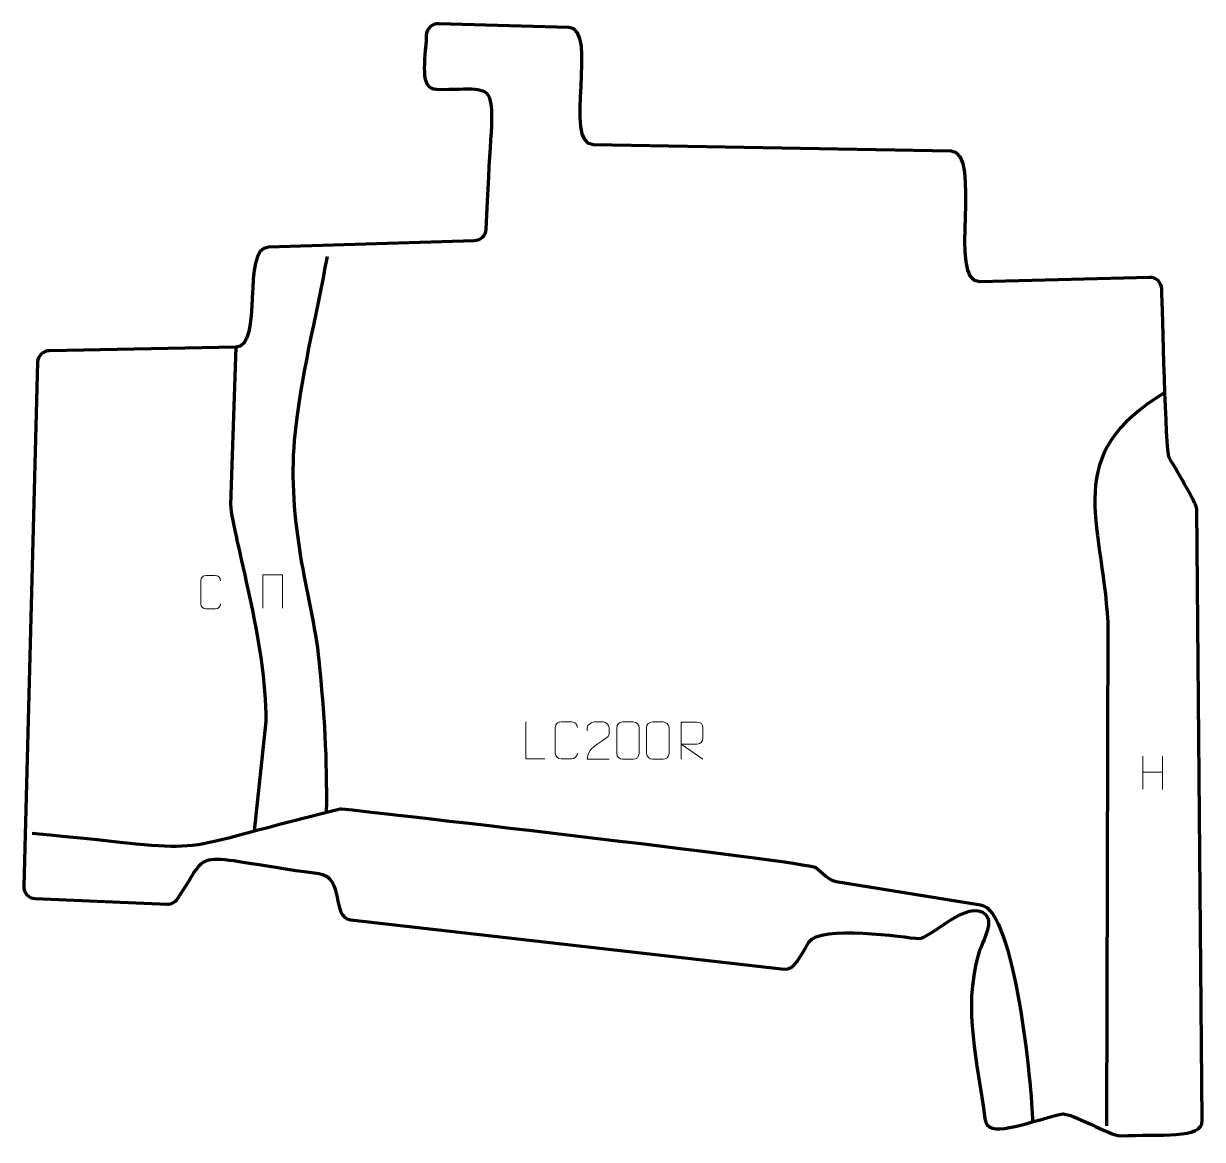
# Model space of a CAD drawing. Header units: millimetres. Extents: x -395 to 395, y -375 to 373.
import ezdxf

# ---------------------------------------------------------------- set-up
doc = ezdxf.new("R2010")
doc.units = ezdxf.units.MM
doc.header["$MEASUREMENT"] = 0
doc.layers.add('layer 1', color=7, linetype='Continuous')
doc.layers.add('layer 2', color=7, linetype='Continuous')

msp = doc.modelspace()

# ---------------------------------------------------------------- linework, layer by layer
at = {"layer": 'layer 1', "color": 230, "lineweight": 200}
msp.add_open_spline([(-117.0326, 373.0123), (-117.0326, 373.0123), (-29.727, 370.4973), (-29.727, 370.4973), (-29.727, 370.4973), (-8.7159, 369.8921), (-34.2182, 292.2048), (-13.0847, 291.8193), (-13.0847, 291.8193), (-13.0847, 291.8193), (226.9381, 287.4409), (226.9381, 287.4409), (226.9381, 287.4409), (248.3764, 287.0499), (224.1909, 199.3055), (246.1279, 199.8791), (246.1279, 199.8791), (246.1279, 199.8791), (359.8847, 202.8532), (359.8847, 202.8532), (359.8847, 202.8532), (364.2635, 202.9677), (367.9337, 199.5168), (368.0889, 195.1394), (368.0889, 195.1394), (368.5421, 182.3585), (370.7829, 85.8962), (373.0102, 81.9742), (373.0102, 81.9742), (376.1003, 76.5326), (391.4952, 51.5272), (391.5333, 47.3161), (391.5333, 47.3161), (391.5333, 47.3161), (395.2543, -362.8372), (395.2543, -362.8372), (395.2543, -362.8372), (395.3683, -375.3841), (366.7053, -371.8381), (340.4252, -373.0146), (340.4252, -373.0146), (333.6118, -373.3196), (307.2894, -356.8277), (300.451, -358.4822), (300.451, -358.4822), (275.0626, -364.6249), (251.1525, -375.4646), (249.4415, -361.6552), (249.4415, -361.6552), (244.5745, -322.3722), (234.5955, -289.4085), (244.8876, -251.7788), (244.8876, -251.7788), (246.9794, -244.1243), (255.846, -230.6659), (249.8675, -224.5061), (249.8675, -224.5061), (238.9525, -213.2597), (211.7987, -241.3295), (205.1628, -240.7502), (205.1628, -240.7502), (195.7772, -239.9309), (138.9166, -231.1874), (131.3928, -243.1786), (131.3928, -243.1786), (125.4702, -252.6178), (121.9612, -262.0129), (114.7302, -261.1903), (114.7302, -261.1903), (114.7302, -261.1903), (-176.0226, -228.1131), (-176.0226, -228.1131), (-176.0226, -228.1131), (-189.3444, -226.5976), (-179.846, -199.4916), (-197.1064, -197.1588), (-197.1064, -197.1588), (-287.5218, -184.9391), (-267.6399, -178.211), (-292.2038, -214.0745), (-292.2038, -214.0745), (-293.8083, -216.4171), (-296.3029, -217.666), (-299.1398, -217.5468), (-299.1398, -217.5468), (-299.1398, -217.5468), (-387.5927, -213.8303), (-387.5927, -213.8303), (-387.5927, -213.8303), (-391.9517, -213.6471), (-395.3697, -209.9865), (-395.2539, -205.6252), (-395.2539, -205.6252), (-395.2539, -205.6252), (-385.9292, 145.8828), (-385.9292, 145.8828), (-385.9292, 145.8828), (-385.8157, 150.1622), (-382.3576, 153.5916), (-378.0774, 153.6694), (-378.0774, 153.6694), (-378.0774, 153.6694), (-252.9918, 155.9437), (-252.9918, 155.9437), (-252.9918, 155.9437), (-234.1332, 156.2867), (-249.8434, 222.5946), (-231.1059, 223.1671), (-231.1059, 223.1671), (-231.1059, 223.1671), (-93.0504, 227.3853), (-93.0504, 227.3853), (-93.0504, 227.3853), (-88.8378, 227.514), (-85.4597, 230.8677), (-85.3004, 235.0793), (-85.3004, 235.0793), (-81.2244, 342.8564), (-70.9049, 328.1617), (-118.4892, 329.0597), (-118.4892, 329.0597), (-130.2656, 329.2819), (-125.949, 347.3334), (-125.2571, 365.3231), (-125.2571, 365.3231), (-125.0888, 369.6991), (-121.41, 373.1384), (-117.0326, 373.0123)], degree=3, knots=[0, 0, 0, 0, 0.03030303, 0.03030303, 0.03030303, 0.03030303, 0.06060606, 0.06060606, 0.06060606, 0.06060606, 0.09090909, 0.09090909, 0.09090909, 0.09090909, 0.12121212, 0.12121212, 0.12121212, 0.12121212, 0.15151515, 0.15151515, 0.15151515, 0.15151515, 0.18181818, 0.18181818, 0.18181818, 0.18181818, 0.21212121, 0.21212121, 0.21212121, 0.21212121, 0.24242424, 0.24242424, 0.24242424, 0.24242424, 0.27272727, 0.27272727, 0.27272727, 0.27272727, 0.3030303, 0.3030303, 0.3030303, 0.3030303, 0.33333333, 0.33333333, 0.33333333, 0.33333333, 0.36363636, 0.36363636, 0.36363636, 0.36363636, 0.39393939, 0.39393939, 0.39393939, 0.39393939, 0.42424242, 0.42424242, 0.42424242, 0.42424242, 0.45454545, 0.45454545, 0.45454545, 0.45454545, 0.48484848, 0.48484848, 0.48484848, 0.48484848, 0.51515152, 0.51515152, 0.51515152, 0.51515152, 0.54545455, 0.54545455, 0.54545455, 0.54545455, 0.57575758, 0.57575758, 0.57575758, 0.57575758, 0.60606061, 0.60606061, 0.60606061, 0.60606061, 0.63636364, 0.63636364, 0.63636364, 0.63636364, 0.66666667, 0.66666667, 0.66666667, 0.66666667, 0.6969697, 0.6969697, 0.6969697, 0.6969697, 0.72727273, 0.72727273, 0.72727273, 0.72727273, 0.75757576, 0.75757576, 0.75757576, 0.75757576, 0.78787879, 0.78787879, 0.78787879, 0.78787879, 0.81818182, 0.81818182, 0.81818182, 0.81818182, 0.84848485, 0.84848485, 0.84848485, 0.84848485, 0.87878788, 0.87878788, 0.87878788, 0.87878788, 0.90909091, 0.90909091, 0.90909091, 0.90909091, 0.93939394, 0.93939394, 0.93939394, 0.93939394, 1, 1, 1, 1], dxfattribs=at)
at = {"layer": 'layer 1', "color": 250, "lineweight": 9}
for points, knots in [([(-45.6279, -120.1585), (-45.6279, -120.1585), (-58.577, -120.1585), (-58.577, -120.1585), (-58.577, -120.1585), (-58.577, -120.1585), (-58.577, -95.2049), (-58.577, -95.2049)], [0, 0, 0, 0, 0.33333333, 0.33333333, 0.33333333, 0.33333333, 1, 1, 1, 1]), ([(-23.9192, -116.3404), (-24.059, -118.6638), (-25.7362, -120.1434), (-27.8839, -120.1542), (-27.8839, -120.1542), (-30.2158, -120.1538), (-32.5477, -120.1538), (-34.8792, -120.1542), (-34.8792, -120.1542), (-36.8042, -120.2596), (-38.7763, -118.3751), (-38.7651, -116.3578), (-38.7651, -116.3578), (-38.7647, -110.5877), (-38.7647, -104.818), (-38.7651, -99.0487), (-38.7651, -99.0487), (-38.7609, -96.9106), (-37.0142, -95.1914), (-34.8618, -95.2049), (-34.8618, -95.2049), (-32.5361, -95.2049), (-30.21, -95.2049), (-27.8839, -95.2049), (-27.8839, -95.2049), (-25.9373, -95.1694), (-23.9459, -96.6609), (-23.9192, -99.0985)], [0, 0, 0, 0, 0.125, 0.125, 0.125, 0.125, 0.25, 0.25, 0.25, 0.25, 0.375, 0.375, 0.375, 0.375, 0.5, 0.5, 0.5, 0.5, 0.625, 0.625, 0.625, 0.625, 0.75, 0.75, 0.75, 0.75, 1, 1, 1, 1])]:
    msp.add_open_spline(points, degree=3, knots=knots, dxfattribs=at)
at = {"layer": 'layer 2', "color": 142, "lineweight": 200}
for points, knots in [([(-191.7881, 216.949), (-199.1259, 175.7445), (-210.1228, 135.0263), (-213.8014, 93.3356), (-213.8014, 93.3356), (-216.0868, 67.4335), (-213.7672, 41.1036), (-209.5681, 15.4422), (-209.5681, 15.4422), (-206.0934, -5.7928), (-199.4445, -32.5752), (-197.2914, -53.9845), (-197.2914, -53.9845), (-193.6363, -90.3294), (-191.8684, -119.4154), (-192.3319, -155.9408)], [0, 0, 0, 0, 0.2, 0.2, 0.2, 0.2, 0.4, 0.4, 0.4, 0.4, 0.6, 0.6, 0.6, 0.6, 1, 1, 1, 1]), ([(-252.9918, 155.9437), (-252.9918, 155.9437), (-256.6562, 50.533), (-256.6562, 50.533), (-256.6562, 50.533), (-254.6482, 27.4052), (-232.2442, -42.8494), (-232.9496, -95.0937), (-232.9496, -95.0937), (-232.9496, -95.0937), (-240.7837, -168.5826), (-240.7837, -168.5826)], [0, 0, 0, 0, 0.25, 0.25, 0.25, 0.25, 0.5, 0.5, 0.5, 0.5, 1, 1, 1, 1]), ([(370.2248, 125.6412), (300.3928, 83.7167), (327.8237, 41.2378), (331.9269, -28.5848), (331.9269, -28.5848), (331.9269, -28.5848), (331.0802, -366.4051), (331.0802, -366.4051)], [0, 0, 0, 0, 0.33333333, 0.33333333, 0.33333333, 0.33333333, 1, 1, 1, 1]), ([(-389.5036, -170.102), (-258.3082, -182.0289), (-312.4055, -185.7031), (-183.0071, -153.611), (-183.0071, -153.611), (-182.1539, -153.3994), (130.9219, -188.9902), (135.9723, -193.0785), (135.9723, -193.0785), (139.982, -196.3244), (145.6492, -201.8361), (149.7084, -202.4856), (149.7084, -202.4856), (149.7084, -202.4856), (246.6188, -217.9913), (246.6188, -217.9913), (246.6188, -217.9913), (269.5709, -221.6635), (280.9862, -340.3782), (281.4195, -363.6797)], [0, 0, 0, 0, 0.16666667, 0.16666667, 0.16666667, 0.16666667, 0.33333333, 0.33333333, 0.33333333, 0.33333333, 0.5, 0.5, 0.5, 0.5, 0.66666667, 0.66666667, 0.66666667, 0.66666667, 1, 1, 1, 1])]:
    msp.add_open_spline(points, degree=3, knots=knots, dxfattribs=at)
at = {"layer": 'layer 2', "color": 250, "lineweight": 9}
for points, knots in [([(-263.1981, -16.0909), (-263.3233, -18.1719), (-264.8255, -19.4971), (-266.7492, -19.5068), (-266.7492, -19.5068), (-268.8378, -19.5065), (-270.9264, -19.5065), (-273.0147, -19.5068), (-273.0147, -19.5068), (-274.7389, -19.6012), (-276.5053, -17.9133), (-276.4953, -16.1065), (-276.4953, -16.1065), (-276.4949, -10.9383), (-276.4949, -5.7706), (-276.4953, -0.6032), (-276.4953, -0.6032), (-276.4915, 1.3119), (-274.927, 2.8518), (-272.9991, 2.8397), (-272.9991, 2.8397), (-270.9161, 2.8397), (-268.8326, 2.8397), (-266.7492, 2.8397), (-266.7492, 2.8397), (-265.0057, 2.8715), (-263.222, 1.5356), (-263.1981, -0.6478)], [0, 0, 0, 0, 0.125, 0.125, 0.125, 0.125, 0.25, 0.25, 0.25, 0.25, 0.375, 0.375, 0.375, 0.375, 0.5, 0.5, 0.5, 0.5, 0.625, 0.625, 0.625, 0.625, 0.75, 0.75, 0.75, 0.75, 1, 1, 1, 1]), ([(-234.8105, -18.9809), (-234.8105, -18.9809), (-234.8105, 3.3694), (-234.8105, 3.3694), (-234.8105, 3.3694), (-234.8105, 3.3694), (-221.6922, 3.3694), (-221.6922, 3.3694), (-221.6922, 3.3694), (-221.6922, 3.3694), (-221.6922, -18.9809), (-221.6922, -18.9809)], [0, 0, 0, 0, 0.25, 0.25, 0.25, 0.25, 0.5, 0.5, 0.5, 0.5, 1, 1, 1, 1]), ([(-2.5945, -120.3929), (-7.5089, -120.3926), (-12.4233, -120.3926), (-17.3374, -120.3929), (-17.3374, -120.3929), (-17.3374, -110.4606), (-2.6864, -107.8194), (-2.5945, -103.5091), (-2.5945, -103.5091), (-2.5948, -102.085), (-2.5948, -100.6613), (-2.5945, -99.238), (-2.5945, -99.238), (-2.6113, -97.1609), (-4.7342, -95.4361), (-6.4052, -95.4188), (-6.4052, -95.4188), (-8.4784, -95.4192), (-10.5513, -95.4192), (-12.6237, -95.4188), (-12.6237, -95.4188), (-14.4458, -95.4023), (-17.2705, -97.1944), (-17.3374, -99.288), (-17.3374, -99.288), (-17.3374, -99.288), (-17.3374, -101.3428), (-17.3374, -101.3428)], [0, 0, 0, 0, 0.125, 0.125, 0.125, 0.125, 0.25, 0.25, 0.25, 0.25, 0.375, 0.375, 0.375, 0.375, 0.5, 0.5, 0.5, 0.5, 0.625, 0.625, 0.625, 0.625, 0.75, 0.75, 0.75, 0.75, 1, 1, 1, 1]), ([(6.4535, -95.4065), (8.8196, -95.4065), (11.1861, -95.4065), (13.5525, -95.4065), (13.5525, -95.4065), (15.5331, -95.3709), (17.5591, -96.8652), (17.5862, -99.3073), (17.5862, -99.3073), (17.5858, -105.0647), (17.5858, -110.8225), (17.5862, -116.5807), (17.5862, -116.5807), (17.4441, -118.9083), (15.7377, -120.3906), (13.5525, -120.4014), (13.5525, -120.4014), (11.1802, -120.401), (8.8078, -120.401), (6.4358, -120.4014), (6.4358, -120.4014), (4.4773, -120.507), (2.4709, -118.6191), (2.4823, -116.5981), (2.4823, -116.5981), (2.4827, -110.8175), (2.4827, -105.0372), (2.4823, -99.2574), (2.4823, -99.2574), (2.4866, -97.1154), (4.2637, -95.3929), (6.4535, -95.4065)], [0, 0, 0, 0, 0.11111111, 0.11111111, 0.11111111, 0.11111111, 0.22222222, 0.22222222, 0.22222222, 0.22222222, 0.33333333, 0.33333333, 0.33333333, 0.33333333, 0.44444444, 0.44444444, 0.44444444, 0.44444444, 0.55555556, 0.55555556, 0.55555556, 0.55555556, 0.66666667, 0.66666667, 0.66666667, 0.66666667, 0.77777778, 0.77777778, 0.77777778, 0.77777778, 1, 1, 1, 1]), ([(26.4535, -95.4065), (28.8196, -95.4065), (31.1861, -95.4065), (33.5525, -95.4065), (33.5525, -95.4065), (35.5331, -95.3709), (37.5591, -96.8652), (37.5862, -99.3073), (37.5862, -99.3073), (37.5858, -105.0647), (37.5858, -110.8225), (37.5862, -116.5807), (37.5862, -116.5807), (37.4441, -118.9083), (35.7377, -120.3906), (33.5525, -120.4014), (33.5525, -120.4014), (31.1802, -120.401), (28.8078, -120.401), (26.4358, -120.4014), (26.4358, -120.4014), (24.4773, -120.507), (22.4709, -118.6191), (22.4823, -116.5981), (22.4823, -116.5981), (22.4827, -110.8175), (22.4827, -105.0372), (22.4823, -99.2574), (22.4823, -99.2574), (22.4866, -97.1154), (24.2637, -95.3929), (26.4535, -95.4065)], [0, 0, 0, 0, 0.11111111, 0.11111111, 0.11111111, 0.11111111, 0.22222222, 0.22222222, 0.22222222, 0.22222222, 0.33333333, 0.33333333, 0.33333333, 0.33333333, 0.44444444, 0.44444444, 0.44444444, 0.44444444, 0.55555556, 0.55555556, 0.55555556, 0.55555556, 0.66666667, 0.66666667, 0.66666667, 0.66666667, 0.77777778, 0.77777778, 0.77777778, 0.77777778, 1, 1, 1, 1]), ([(45.7022, -120.3825), (45.7022, -120.3825), (45.7022, -95.429), (45.7022, -95.429), (45.7022, -95.429), (49.297, -95.429), (52.8925, -95.429), (56.4877, -95.429), (56.4877, -95.429), (58.813, -95.4667), (60.3703, -96.9567), (60.3662, -99.3231), (60.3662, -99.3231), (60.3658, -101.3586), (60.3658, -104.418), (60.3662, -106.454), (60.3662, -106.454), (60.3597, -108.3295), (58.5474, -110.2713), (56.5379, -110.2904), (56.5379, -110.2904), (56.5379, -110.2904), (45.7022, -110.2904), (45.7022, -110.2904), (45.7022, -110.2904), (45.7022, -110.2904), (60.3568, -120.3825), (60.3568, -120.3825)], [0, 0, 0, 0, 0.125, 0.125, 0.125, 0.125, 0.25, 0.25, 0.25, 0.25, 0.375, 0.375, 0.375, 0.375, 0.5, 0.5, 0.5, 0.5, 0.625, 0.625, 0.625, 0.625, 0.75, 0.75, 0.75, 0.75, 1, 1, 1, 1])]:
    msp.add_open_spline(points, degree=3, knots=knots, dxfattribs=at)
for points in [[(355.4209, -118.339), (355.4209, -118.339), (355.4209, -140.5317), (355.4209, -140.5317)], [(368.5366, -118.339), (368.5366, -118.339), (368.5366, -140.6893), (368.5366, -140.6893)], [(355.4384, -128.9814), (355.4384, -128.9814), (368.5366, -128.9814), (368.5366, -128.9814)]]:
    msp.add_open_spline(points, degree=3, dxfattribs=at)

doc.saveas('drawing.dxf')
